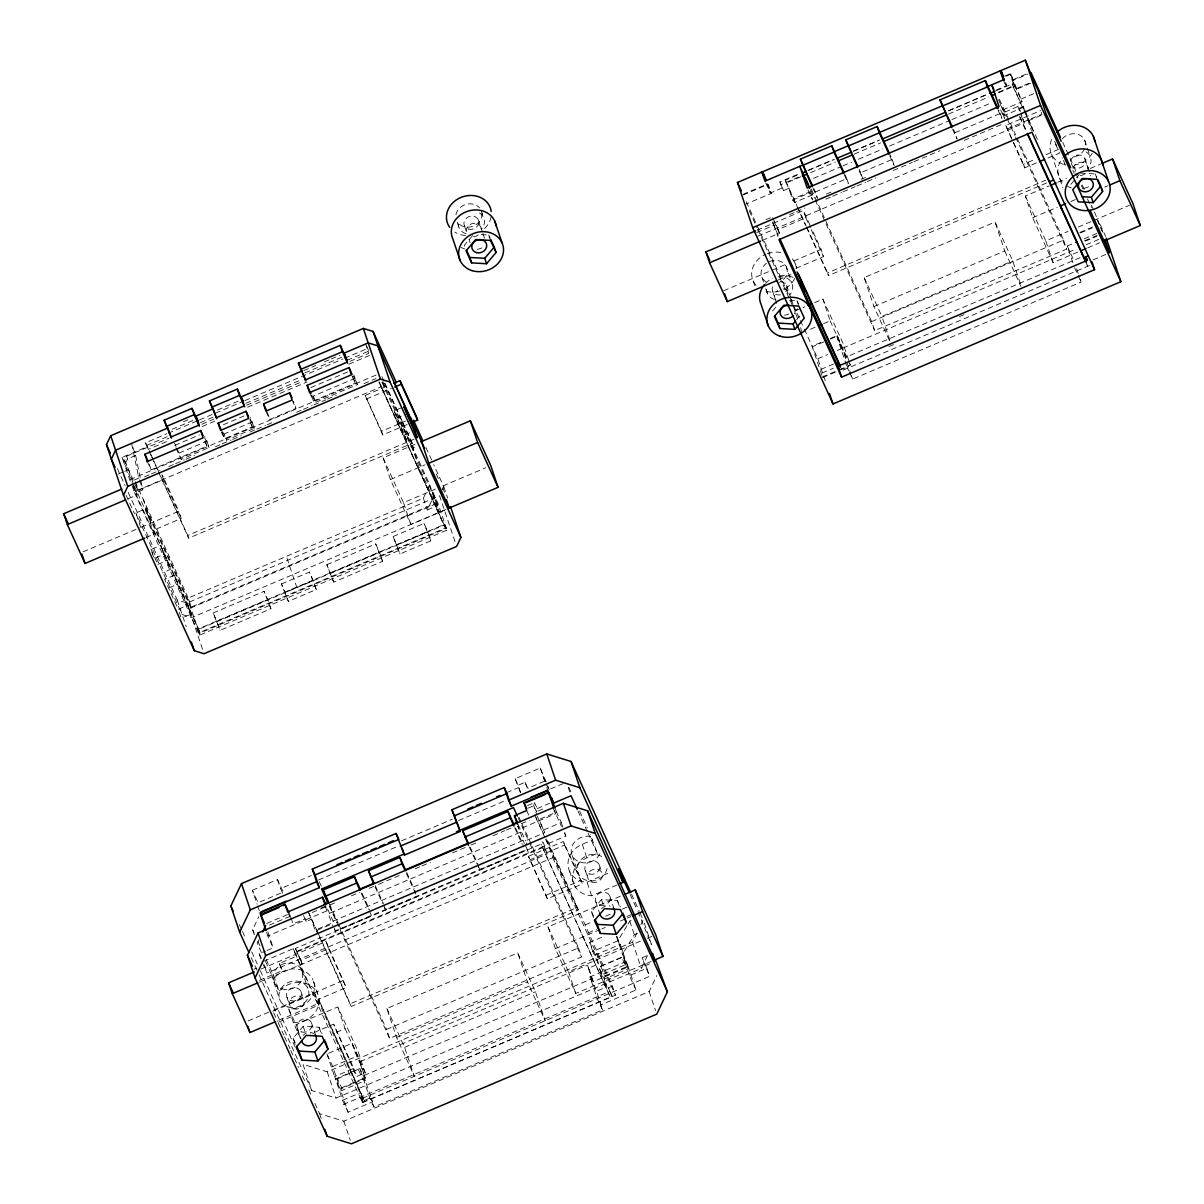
<?xml version="1.0" encoding="UTF-8"?>
<svg xmlns="http://www.w3.org/2000/svg" width="1204" height="1204" viewBox="0 0 1204 1204"><rect width="100%" height="100%" fill="white"/><g stroke="black" fill="none" stroke-linecap="round" stroke-linejoin="round"><path stroke-width="0.75" stroke-dasharray="5 3.75" d="M335.464 1078.95L337.587 1078.799L341.665 1087.754L340.913 1090.899L348.091 1112.24L372.518 1101.871L365.339 1080.53L359.891 1068.565L335.464 1078.95L342.643 1100.29L348.091 1112.24M527.518 805.581L534.501 802.616L533.733 805.762L536.683 814.506M534.501 802.616L537.225 808.591L536.457 811.737L533.733 805.762L528.15 808.125M601.022 966.902L605.115 975.872L604.348 979.018L606.966 986.798L596.492 991.238L601.067 1004.813L635.953 989.989L628.774 968.648L623.326 956.683L598.9 967.068L601.518 974.834L625.945 964.464L623.326 956.683L598.9 967.068L604.348 979.018L628.774 968.648L626.05 966.978L621.956 958.023M134.412 480.005L138.836 478.123L131.672 443.719L135.631 455.473L142.794 489.877L138.37 491.759L124.524 460.65L126.646 456.181L169.147 438.136M125.427 463.374L127.564 458.905L135.631 455.473M381.909 382.104L436.886 502.76L191.24 607.087L188.2 598.042L423.372 498.17L429.753 484.76L382.721 381.533M423.372 498.17L427.33 509.924L433.711 496.515L429.753 484.76M442.425 489.817L443.84 486.837L433.726 464.639M254.33 934.771L252.614 929.684L258.815 916.68M258.74 939.993L257.189 943.244L261.719 953.207M647.451 955.645L641.371 968.407L336.051 1098.078L311.806 1090.538L302.972 1064.306L327.232 1071.846L632.551 942.175L637.097 932.603M640.904 924.612L643.177 919.826L652.011 946.058M314.906 1103.406L319.587 1113.655L343.832 1121.18L649.152 991.524L656.752 975.556M616.99 936.426L628.187 966.887L593.286 981.696L588.726 968.136L598.493 963.983L592.774 951.431L617.893 940.76L627.028 925.635M627.931 924.115L629.752 921.09L632.747 919.826M628.187 966.887L622.468 954.336L634.327 934.665L637.322 933.401M472.57 235.563L464.292 245.375L465.195 248.099M772.577 311.023L777.302 305.41M796.581 319.737L800.133 315.538M295.146 1044.289L293.129 1038.254L303.167 1026.335L319.06 1027.238L321.98 1033.649M1070.898 184.317L1079.19 174.49M593.467 917.553L591.45 911.533L601.488 899.614L617.381 900.517L620.301 906.928M337.587 1078.799L359.891 1068.565L369.809 1098.063L373.902 1107.018L602.436 1009.96L599.697 1001.818L601.067 1004.813M617.035 884.955L591.615 895.761A22.771 19.685 -18.6 0 1 572.668 879.733A22.771 19.685 -18.6 0 1 586.83 857.85L597.304 853.41L590.411 834.748M183.309 421.776L188.471 419.594M303.799 370.606L315.839 365.489M324.448 361.847L329.61 359.65M331.341 358.912L339.949 355.255M172.127 429.271L193.468 420.211M217.488 410.007L238.828 400.947M304.853 372.909L341.695 357.257M1005.039 75.957L1010.623 73.579L1022.045 101.738L1002.842 109.88L1004.678 115.313L1023.867 107.156L1033.092 130.935M1006.002 76.258L1010.186 74.482L1012.91 80.457L1027.764 74.151M151.057 455.639L145.549 442.816L166.709 433.816M168.048 433.259L197.877 420.587M199.473 419.91L243.238 401.323M244.939 400.601L342.884 359.003M344.615 358.265L367.235 348.663M146.452 445.525L170.878 435.156M200.376 422.619L213.063 417.231M245.857 403.31L301.828 379.546M347.083 360.312L368.153 351.372M130.137 480.998L122.191 457.369L147.309 446.699L148.227 449.408L169.388 440.423M201.851 424.244L213.891 419.127M246.594 405.236L301.677 381.849M349.867 361.381L368.8 353.344L365.76 344.299M742.898 194.356L767.324 183.986L770.364 193.031L782.585 187.839L779.876 181.924L799.321 173.662M1013.332 79.569L1027.614 73.504M743.169 194.958L768.287 184.287L771.343 193.332L746.209 204.003M202.152 426.502L216.419 420.452M247.618 407.193L306.99 381.984M348.859 364.195L370.14 355.165M995.994 90.134L1006.679 85.589L1004.151 78.064M808.787 170.005L832.987 159.726M853.741 150.906L879.672 139.905M948.827 110.527L986.859 94.379M800.765 176.807L786.272 182.963L785.354 180.239L799.847 174.083M807.944 170.652L834.387 159.425M853.305 151.388L878.107 140.853M948.466 110.964L988.063 94.153M996.671 90.496L1013.241 83.527L1010.186 74.482M794.715 202.407L793.496 198.795L810.939 191.391L812.158 195.003L794.715 202.407L792.683 200.09L788.725 188.336L783.488 190.563L780.794 184.633L803.474 175.001M998.583 92.136L1014.566 85.349L1022.045 101.738M810.518 172.669L835.305 162.134M854.223 154.097L880.666 142.87M948.466 114.079L988.785 96.952M998.583 92.783L1013.076 86.628L1012.158 83.919L1023.671 109.188M174.776 445.375L199.412 434.915M223.432 424.711L244.773 415.651M310.798 387.598L347.64 371.961M1016.387 88.614L1030.654 82.549M1013.241 83.527L1015.95 89.502L1030.805 83.196M813.558 178.312L841.22 166.573M842.95 165.836L851.589 162.164M858.512 159.229L882.713 148.95M889.636 146L950.137 120.31M951.867 119.572L991.644 102.686M118.142 474.06L124.117 471.532M124.644 471.306L128.602 469.62L124.524 460.65M206.968 441.221L209.09 447.557L181.187 459.416L179.05 453.08L206.968 441.221L204.74 436.345M252.328 421.957L224.411 433.816L226.548 440.152L254.45 428.293L250.101 417.066M355.255 378.252L313.386 396.026L315.523 402.362L357.392 384.573L353.78 374.986M1021.127 99.014L1033.815 93.626M147.309 461.523L151.132 469.891L206.953 446.172L204.514 438.948M221.355 432.07L224.411 438.768L252.313 426.908L249.89 419.669M265.949 411.136L269.771 419.504L295.928 408.397L293.505 401.158M309.563 392.609L313.386 400.977L355.255 383.203L352.817 375.964M376.115 375.046L130.468 479.373L131.281 481.796M792.683 200.09L810.126 192.685L812.158 195.003M144.54 476.829L149.717 474.617M151.448 473.894L160.087 470.222M168.726 466.55L173.903 464.353M175.633 463.615L184.272 459.943M185.988 459.221L194.627 455.548M215.365 446.744L220.543 444.547M222.273 443.809L230.912 440.137M232.643 439.4L241.282 435.743M249.92 432.07L255.097 429.873M256.828 429.136L265.467 425.463M267.198 424.726L272.375 422.529M296.56 412.265L301.737 410.052M303.468 409.33L312.107 405.658M313.838 404.92L325.923 399.788M327.654 399.051L336.292 395.379M363.939 383.64L376.024 378.507M813.016 188.471L817.516 198.329L815.379 191.993L846.788 178.659L844.561 173.767M862.877 179.065L860.74 172.729L892.149 159.395L889.922 154.503M952.59 129.189L957.075 139.047L954.953 132.726L1000.313 113.462L998.823 110.196M1000.599 109.91L1004.482 118.413L1002.646 112.995L1017.997 106.464L1020.556 111.43M1019.442 108.134L1023.28 106.494L1023.867 107.156M765.94 219.73L770.695 217.698M826.395 194.055L831.588 191.842M860.98 179.366L866.158 177.154M199.533 635.155L197.712 629.722L444.743 524.809L446.579 530.242L199.533 635.155L134.171 491.714L381.216 386.785L379.847 382.721M128.286 498.697L137.136 494.949L135.917 491.337L163.563 479.583L161.125 472.359M789.493 214.568L794.685 212.371M796.416 211.633L805.07 207.961M825.824 199.142L831.016 196.929M832.747 196.207L841.4 192.535M843.116 191.797L855.231 186.65M856.962 185.913L865.616 182.24M867.347 181.503L875.985 177.831M893.293 170.486L912.316 162.405M914.047 161.667L939.993 150.65M964.223 140.371L1004.001 123.47M407.163 424.545L382.737 434.915L365.173 395.439L386.108 386.544L385.19 383.835M757.211 230.145L803.369 210.534L811.06 227.436M1036.313 162.931L1024.679 167.883L1005.761 125.412L1040.647 110.587M756.654 232.583L774.097 225.178L771.373 219.203M366.392 399.051L391.315 388.471M1006.98 129.024L1041.866 114.214L1041.054 111.791M1028.427 120.731L1041.114 115.343M757.873 236.21L1024.454 122.989L1021.112 113.086M762.358 240.364L779.379 233.14L778.16 229.512L805.807 217.773L803.369 210.534M140.718 527.397L135.841 512.919L146.301 508.464L191.24 607.087M394.114 410.85L407.449 442.003L394.114 410.85L402.256 407.388M396.552 418.089L406.32 413.935M83.106 551.853L139.513 527.894M141.214 527.171L178.824 511.203L162.66 475.731M382.737 434.915L381.517 431.303L405.552 421.084M379.185 381.788L445.405 528.089L199.759 632.416L153.615 530.181L181.262 518.442L178.824 511.203M723.634 290.766L786.874 263.902M793.722 260.997L821.068 249.394L811.827 229.121M1024.679 167.883L1023.46 164.256L1034.733 159.47M1045.945 154.714L1058.346 149.446L1054.508 140.988M145.985 537.556L154.834 533.793M1047.947 157.995L1059.565 153.058L1054.177 141.229M795.859 268.372L823.506 256.618L821.068 249.394M405.011 434.764L413.153 431.303M778.356 279.93L791.976 274.151M153.525 557.031L150.997 549.491L160.764 545.337L170.622 569.326L162.48 572.788M411.061 440.619L411.979 443.328L188.667 538.173L187.749 535.449L413.965 439.234M445.962 509.458L410.835 524.372L390.412 479.553L383.098 457.836L415.606 444.035M197.712 629.722L199.337 633.319L446.383 528.39L437.865 503.061L432.146 490.51L439.445 512.227L419.022 467.393L412.626 448.4L414.026 447.813L413.107 445.089L384.979 383.339M155.662 557.843L163.804 554.382L160.764 545.337M1046.637 182.948L828.487 275.596L827.569 272.887L1045.719 180.239M157.799 564.435L167.567 560.281M1077.7 252.103L1053.079 262.562L1032.656 217.728L1025.341 196.026L1049.286 185.852M1057.849 182.225L1066.398 178.598M1090.342 168.425L1100.606 164.06M889.32 340.326L873.923 306.538L864.186 277.597L995.031 222.033L1012.73 260.877L1021.323 286.417M390.412 479.553L425.102 464.819M794.956 310.993L804.814 306.809M814.656 302.625L822.874 299.134L843.026 343.366L850.325 365.068L840.482 369.252M174.384 575.226L164.617 579.38L178.222 609.254L188.005 605.115L174.384 575.226L177.424 584.271L191.045 614.16L182.903 617.607M1032.656 217.728L1057.278 207.269M1070.732 201.565L1077.52 198.675M1104.625 187.162L1108.026 185.732M169.282 587.733L177.424 584.271M810.473 329.219L815.409 327.127M823.611 323.635L830.173 320.851L822.874 299.134M410.835 524.372L403.521 502.67L436.029 488.869M442.861 485.964L485.633 467.799M873.923 306.538L1004.768 250.974L995.031 222.033M128.241 492.466L177.259 600.059L186.966 603.069L439.595 495.777L455.473 542.989M1053.079 262.562L1045.764 240.845L1068.008 231.409M1078.272 227.044L1091.953 221.235M1093.668 220.513L1129.578 205.252M199.337 633.319L190.819 607.99L437.865 503.061M889.906 340.28L881.885 316.456L1012.73 260.877M821.85 375.227L812.068 346.18L822.121 341.906M830.489 338.354L837.186 335.51L845.961 357.106L1084.277 255.895M1079.837 232.447L1093.232 226.758M427.33 509.924L437.804 505.484L436.886 502.76M823.732 341.936L812.339 346.767L817.787 358.732L825.402 381.337M830.248 339.167L836.765 336.398L842.213 348.347L850.837 373.977M1063.568 240.078L1066.609 249.123L874.706 330.618L871.651 321.573L1063.568 240.078L1016.387 136.534M1080.665 232.808L1092.058 227.977M444.457 510.255L191.842 617.532L182.135 614.522L135.841 512.919M1072.884 262.683L1067.271 245.992L1077.73 241.537M1084.247 238.783L1097.28 233.245M845.961 357.106L840.241 344.555L843.026 343.366M1084.548 240.785L1097.958 235.096M1085.346 241.161L1096.739 236.33M213.228 612.941L264.037 591.36L267.86 599.727L270.9 608.772L220.076 630.354L213.228 612.941L220.076 630.354M281.495 583.955L309.398 572.096L313.221 580.463L316.261 589.508L288.343 601.368L281.495 583.955L288.343 601.368M326.856 564.691L375.708 543.937L379.516 552.305L382.556 561.35L333.704 582.104L326.856 564.691L333.704 582.104M393.151 536.532L423.974 523.439L427.781 531.807L430.836 540.852L399.999 553.945L393.151 536.532L399.999 553.945M817.787 358.732L827.554 354.578M837.322 350.424L842.213 348.347M842.905 348.061L1075.368 249.333M1086.113 244.773L1099.147 239.235M1087.769 247.828L1099.628 242.787M199.759 632.416L198.555 628.804L444.201 524.477M217.036 621.309L267.86 599.727M285.303 592.323L313.221 580.463M330.664 573.059L379.516 552.305M396.959 544.9L427.781 531.807M820.872 369.387L833.559 363.999M822.091 372.999L833.198 368.289M888.898 346.556L894.06 344.359M959.392 316.622L964.554 314.425M1093.097 259.838L1106.19 254.27M822.422 376.927L838.842 369.959M822.693 377.529L838.977 370.606M840.603 369.914L847.119 367.16L836.765 336.398M1089.394 265.542L842.002 370.606L841.205 368.198M849.452 372.277L852.567 379.109L1081.117 282.037L1078.859 275.37M252.388 890.253L277.507 879.582L283.211 892.089L258.092 902.759L252.388 890.253L257.069 904.174M520.429 792.638L515.131 778.672L540.25 768.001L547.504 785.068M520.67 792.774L518.126 785.234L525.11 782.284L527.834 788.259L545.969 780.553M282.699 893.323L280.562 888.627L311.339 875.564M506.658 792.608L518.171 787.717M401.549 840.813L452.298 819.262M318.518 880.004L398.042 846.231M458.558 820.526L505.244 800.705M550.604 788.921L564.887 782.856M266.776 923.393L287.711 914.498L290.435 916.154L267.649 925.846M537.225 808.591L549.626 803.324M538.053 811.06L545.969 807.688M321.408 907.921L326.164 905.905L333.628 922.294L316.185 929.699L317.404 933.326M312.182 912.497L326.69 906.341M329.911 904.972L334.862 902.865M351.387 895.851L359.65 892.33M369.056 888.341L373.722 886.37M378.568 884.308L401.715 874.48M415.154 868.761L420.241 866.609M421.942 865.887L430.43 862.275M452.493 852.899L466.083 847.134M471.155 844.982L476.197 842.845M492.993 835.711L504.762 830.715M506.432 829.992L511.474 827.855M521.272 823.702L529.324 820.27M554.954 807.432L556.519 812.098L539.076 819.518L544.735 832.641L525.546 840.783L526.916 844.862M267.002 950.513L273.203 947.879L267.785 935.975L327.097 910.781L325.381 905.694M303.483 915.537L306.192 921.466L311.415 919.239L315.373 931.008L332.831 923.588M520.354 832.25L523.093 840.377L331.19 921.918L328.451 913.776L520.354 832.25L517.645 826.29M543.817 829.917L561.26 822.513L556.519 812.098M260.892 958.685L259.236 953.809L265.452 951.175M263.631 961.244L293.385 948.617L299.841 965.126L362.464 1102.593L615.44 995.166L612.4 986.121L546.556 838.059M525.14 844.847L527.171 849.317L335.254 930.827L332.545 924.883M383.323 905.032L385.566 909.968L416.975 896.634L414.838 890.298M469.289 846.954L479.779 869.965L525.14 850.686L522.897 845.765M259.522 982.118L302.069 964.043L295.401 948.466L541.048 844.139L610.353 997.183L541.048 844.139M548.392 843.492L565.835 836.088L564.119 831.001M253.818 969.31L256.798 968.046M278.515 1022.196L318.699 1005.129L294.604 952.229L543.741 846.427L542.221 841.897M296.62 952.078L542.267 847.766M261.102 969.024L326.058 941.438L346.195 987.536L318.548 999.275L364.707 1101.509L318.548 999.275M528.451 856.315L563.352 841.491L581.05 880.35L582.269 883.962L547.368 898.786L528.451 856.315L547.368 898.786M259.402 980.372L282.203 970.695L279.343 963.486L296.786 956.081M529.67 859.927L564.571 845.118L563.352 841.491M261.99 961.951L267.017 972.998L547.143 853.892L542.703 840.678M302.069 964.043L300.849 960.416L328.496 948.677L326.058 941.438M591.615 895.761L587.04 882.186A22.771 19.685 -18.6 0 1 568.092 866.158A22.771 19.685 -18.6 0 1 582.269 844.275L592.729 839.835M299.841 965.126L552.802 857.684L545.984 837.397M248.039 1020.947L271.969 1010.788M273.684 1010.051L343.757 980.297M272.872 1011.149L314.756 993.36L360.086 1092.886L362.825 1101.028L369.809 1098.063M546.149 895.159L581.05 880.35M587.04 882.186L610.172 872.343M278.922 1020.239L319.767 1002.887M293.279 1022.452A22.771 19.685 -18.6 0 0 317.6 993.586L313.04 980.026A22.771 19.685 -18.6 0 1 288.704 1008.892L293.279 1022.452L300.488 1038.284L295.913 1024.709L337.797 1006.935L357.949 1051.167L365.248 1072.869L356.519 1076.572L333.628 1024.198L310.436 1034.055M577.077 907.47L577.98 910.179L351.177 1006.499L350.274 1003.79L577.077 907.47L546.375 840.091M651.138 961.454L575.768 993.466L555.345 948.647L548.046 926.929L621.595 895.701M386.875 1008.5L404.574 1047.36L414.327 1076.301L396.628 1037.457L386.875 1008.5L517.735 952.936L535.434 991.78L545.171 1020.736L527.472 981.877L517.735 952.936M585.415 924.762L592.142 921.903M605.582 916.199L610.624 914.062M622.378 909.08L629.105 906.221M336.367 1032.34L345.096 1028.637L337.797 1006.935M588.154 932.904L596.552 929.337M626.802 916.5L633.53 913.655M555.345 948.647L600.209 929.593M601.91 928.871L605.296 927.426M620.542 920.955L625.628 918.787M627.329 918.065L630.715 916.635M328.662 1053.259L352.11 1043.296L357.829 1055.848L365.444 1078.468L340.311 1089.138L332.71 1066.518L327.699 1055.532M592.774 951.431L589.734 942.386L604.799 935.975M578.492 947.879L581.532 956.924L389.614 1038.42L386.574 1029.375L578.492 947.879L532.078 846.021M360.869 1064.893L355.15 1052.341L357.949 1051.167M396.628 1037.457L527.472 981.877M332.71 1066.518L357.829 1055.848M598.493 963.983L595.453 954.938L620.572 944.267M575.768 993.466L568.469 971.763L640.302 941.242M647.15 938.337L652.282 936.17M588.726 968.136L587.356 965.141L359.514 1061.913L365.444 1078.468M358.521 1069.904L362.6 1078.859L365.339 1080.53L340.913 1090.899L334.592 1076.587L353.78 1068.43L333.628 1024.198M404.574 1047.36L535.434 991.78M602.436 1009.96L597.274 998.598L589.96 976.895L624.861 962.071L625.945 964.464M364.075 1075.473L591.932 978.717L587.356 965.141M612.4 986.121L608.562 987.747L612.099 996.445L362.961 1102.247L361.742 1098.635L649.603 976.369L642.108 957.782L646.593 955.871M341.665 1087.754L362.6 1078.859M605.115 975.872L626.05 966.978M644.847 965.924L652.327 962.749M635.953 989.989L629.421 975.646L646.864 968.242L642.108 957.782M342.643 1100.29L360.086 1092.886M343.2 1104.58L609.781 991.359L608.562 987.747M1080.364 173.09L1095.324 173.948L1096.709 176.973M481.224 234.584L488.719 235.006L490.088 238.031M789.508 300.217L796.988 300.654L798.372 303.664M1002.646 112.995L1004.678 115.313M1062.786 142.388L1077.49 174.655M1082.14 184.859L1084.458 189.946M1091.426 205.237L1093.744 210.324M1094.511 212.024L1102.744 232.056M1100.2 224.516L1105.648 236.466M1071.244 163.323L1075.112 171.811M1075.894 173.511L1078.212 178.613M1081.312 185.401L1082.863 188.802M1087.498 198.991L1091.366 207.479M1096.784 219.369L1102.202 231.258M1024.438 110.873L1037.487 139.498M1013.076 86.628L1025.176 113.191M1026.696 116.517L1033.619 131.718M1021.052 115.509L1024.454 122.989M1005.325 82.609L1006.679 85.589M1003.263 79.915L1006.258 86.492L1005.235 83.467M1019.893 116.607L1026.801 131.763M1019.577 116.848L1026.485 132.019M1086.098 262.863L1087.648 266.28L1086.444 262.668M1067.271 245.992L1073.802 260.335M999.38 99.195L1015.619 134.833M998.552 99.751L1006.288 116.728M1007.056 118.413L1014.791 135.39M1015.574 137.09L1066.609 249.123M1000.614 104.974L1002.842 109.88M1074.57 267.694L1077.475 274.076M1078.212 275.671L1081.117 282.037M1005.761 125.412L1012.684 140.612M1013.452 142.298L1023.46 164.256M997.95 109.925L1001.698 118.142M1025.341 196.026L1045.764 240.845M953.463 129.46L954.953 132.726M1004.768 250.974L1020.932 286.447M889.786 155.858L894.271 165.731M859.25 169.478L860.74 172.729M859.129 170.848L862.124 177.424M844.425 175.122L848.158 183.354M864.186 277.597L881.885 316.456M813.889 188.742L815.379 191.993M811.33 189.178L871.651 321.573M810.503 189.735L814.371 198.224M815.153 199.924L874.706 330.618M807.914 189.72L812.565 199.924L810.126 192.685M805.807 217.773L810.412 227.902M811.195 229.603L823.506 256.618M785.354 180.239L796.867 205.508M797.635 207.193L806.078 225.72M806.846 227.405L827.569 272.887M786.031 182.406L805.461 225.073M806.229 226.758L828.487 275.596M830.173 320.851L850.325 365.068M767.068 183.956L771.343 193.332M765.714 182.827L770.364 193.031M847.119 367.16L848.669 370.576M772.712 217.563L778.16 229.512M773.931 221.175L779.379 233.14M772.592 222.815L778.401 235.578M746.269 201.745L756.323 223.824M757.09 225.524L788.816 295.146M789.598 296.846L791.916 301.948M793.466 305.349L799.667 318.955M800.434 320.655L803.535 327.458M804.317 329.159L812.068 346.18M749.309 210.79L757.045 227.782M757.813 229.482L793.406 307.592M631.543 894.286L639.309 911.308M640.077 913.023L642.409 918.125M630.113 894.452L637.112 909.818M637.894 911.533L651.289 944.478M425.945 447.557L432.958 462.923M436.299 474.06L438.632 479.162M442.515 487.68L444.833 492.797M381.909 376.611L384.211 381.653M384.558 383.128L414.026 447.813M568.785 787.265L571.102 792.352M579.606 811.014L587.326 827.961M366.528 345.984L368.845 351.071M382.42 382.089L385.927 390.758M412.626 448.4L401.052 422.995L402.271 426.622M577.98 811.014L587.251 831.362M588.034 833.063L597.304 853.41M433.711 496.515L437.804 505.484M444.743 524.809L446.383 528.39M381.216 386.785L446.579 530.242M378.869 382.059L445.405 528.089M543.305 777.047L548.302 788.018M617.893 940.76L623.612 953.312M365.173 395.439L381.517 431.303M552.922 807.749L561.47 826.501M564.375 832.882L565.835 836.088M430.836 540.852L423.974 523.439M353.645 376.355L357.392 384.573M352.2 376.506L355.255 383.203M564.571 845.118L582.269 883.962M591.45 911.533L594.37 917.945M383.098 457.836L403.521 502.67M537.27 816.252L544.735 832.641M534.862 814.822L543.305 833.349M535.765 817.546L544.855 837.457M545.608 839.128L577.98 910.179M552.802 857.684L615.44 995.166M515.131 778.672L518.126 785.234M589.734 942.386L595.453 954.938M543.741 846.427L547.143 853.892M609.781 991.359L612.099 996.445M526.66 810.518L528.691 815.003M600.435 972.456L606.966 986.798M518.939 817.17L521.257 822.257M522.024 823.957L531.31 844.335M591.932 978.717L593.286 981.696M518.111 817.727L528.932 841.491M529.715 843.191L581.532 956.924M589.96 976.895L596.492 991.238M518.081 824.409L525.546 840.783M523.093 840.377L524.447 843.357M515.583 828.066L523.003 844.365M514.65 827.675L522.145 844.124M312.528 395.785L315.523 402.362M382.556 561.35L375.708 543.937M548.046 926.929L568.469 971.763M292.12 400.029L295.928 408.397M470.222 847.33L477.642 863.629M249.965 418.435L254.45 428.293M250.026 421.897L252.313 426.908M316.261 589.508L309.398 572.096M222.8 431.935L226.548 440.152M406.666 872.373L414.101 888.672M406.485 873.622L416.975 896.634M204.605 437.699L209.09 447.557M204.665 441.161L206.953 446.172M270.9 608.772L264.037 591.36M174.595 443.298L176.085 446.564M176.822 448.189L179.05 453.08M175.934 447.903L181.187 459.416M375.272 885.708L383.429 903.632M375.076 886.957L382.571 903.391M362.058 893.263L369.477 909.562M361.125 892.886L368.62 909.321M369.357 910.961L371.615 915.898L340.205 929.232L337.963 924.296M163.563 479.583L181.262 518.442M145.549 442.816L150.154 452.915M150.921 454.6L153.224 459.657M153.977 461.343L187.749 535.449M151.824 457.309L157.965 470.794M158.732 472.48L188.667 538.173M319.286 881.704L321.603 886.791M329.339 903.768L338.068 922.896M338.625 924.13L386.574 1029.375M329.715 906.221L337.21 922.655M329.294 906.025L389.614 1038.42M135.149 481.615L188.2 598.042M122.191 457.369L131.883 481.735M190.819 607.99L145.609 508.765L154.127 534.094L136.428 495.25L132.455 483.421M134.246 485.784L151.177 522.942L143.261 499.419M132.019 482.789L135.917 491.337M153.615 530.181L198.555 628.804M325.05 906.296L328.451 913.776M133.238 486.416L137.136 494.949M163.804 554.382L170.622 569.326M117.345 468.567L125.126 485.633M126.089 495.296L134.547 513.882M150.997 549.491L157.047 562.765M328.496 948.677L346.195 987.536M308.058 911.142L317.269 931.354M318.037 933.04L350.274 1003.79M308.721 913.309L351.177 1006.499M345.096 1028.637L365.248 1072.869M288.885 912.752L290.435 916.154M288.418 913.731L291.503 920.533M372.518 1101.871L371.148 1098.891L373.902 1107.018M295.401 948.466L300.849 960.416M361.742 1098.635L362.825 1101.028M362.961 1102.247L360.643 1097.175L362.464 1102.593M279.343 963.486L282.203 970.695M252.614 929.684L254.134 932.995M257.912 941.302L260.184 946.284M266.234 959.573L274.557 977.829L279.117 991.404A22.771 19.685 -18.6 0 1 317.6 993.586M288.704 1008.892L295.913 1024.709M265.512 961.514L279.117 991.404M259.236 953.809L261.403 958.55M293.129 1038.254L295.311 1043.07M239.37 924.702L241.688 929.804M242.471 931.505L244.788 936.622M251.771 951.943L257.204 963.862M260.305 970.665L295.221 1047.284M251.29 957.737L258.273 973.073M259.056 974.773L311.806 1090.538M273.654 1012.85L277.552 1021.398M278.32 1023.114L283.768 1035.064M284.55 1036.779L289.998 1048.729M290.781 1050.445L298.562 1067.527M302.46 1076.075L304.793 1081.192M308.691 1089.74L311.023 1094.857M1084.684 140.191L1086.881 146.692M1087.423 148.333L1090.162 156.46M1095.324 173.948L1097.16 179.381M1084.939 158.687L1090.658 175.694M1063.553 160.328L1065.736 166.844A13.274 11.483 -18.6 0 1 1064.923 163.955M1051.543 154.262L1062.831 187.794M1023.28 106.494L1024.438 109.925M1025.01 111.641L1031.361 130.499M1076.617 268.688L1078.302 273.699M1010.623 73.579L1015.95 89.502M1017.997 106.464L1019.517 110.994M1000.313 113.462L1002.435 119.783M892.149 159.395L893.744 164.15M846.788 178.659L848.91 184.995M851.409 375.693L852.567 379.109M837.186 335.51L840.241 344.555M782.585 187.839L783.488 190.563M779.876 181.924L780.794 184.633M795.076 263.179L797.334 269.907M774.097 225.178L777.919 236.541M769.371 261.614A13.274 11.483 -18.6 0 1 786.347 266.882L791.826 283.166M796.988 300.654L798.824 306.072M786.603 285.393L790.682 297.508M791.224 299.134L792.864 304.025M792.924 304.958L798.327 321.017M800.585 327.684L802.27 332.695M772.637 291.323L776.715 303.438M761.921 277.266L763.577 282.142M765.759 288.659L767.399 293.535M753.207 280.968L755.465 287.681M481.118 210.294L483.541 217.533M488.719 235.006L490.54 240.439M478.319 219.745L482.398 231.875M482.939 233.501L484.58 238.377M464.353 225.675L466.791 232.914A7.585 6.562 -18.6 0 1 471.983 223.643A7.585 6.562 -18.6 0 1 481.224 228.64M468.988 239.43L470.087 242.681M457.174 222.108L459.13 227.902M646.864 968.242L649.603 976.369M629.752 921.09L634.327 934.665M632.551 942.175L641.371 968.407M649.152 991.524L655.593 1010.653M617.381 900.517L619.925 908.057M599.246 864.683L601.985 872.825M609.751 895.896L614.311 909.471M568.183 787.265L569.883 792.367M616.373 936.23L622.468 954.336M624.861 962.071L629.421 975.646M601.488 899.614L603.52 905.634M582.269 844.275L586.83 857.85M585.279 870.597L588.019 878.739M595.784 901.826L600.36 915.401M561.26 822.513L563.547 829.3M572.216 855.472L578.311 873.562M548.001 786.573L549.024 789.598M540.25 768.001L546.149 785.52M546.721 787.22L547.865 790.607M554.442 810.157L555.646 813.723L518.999 829.285L517.87 825.884M443.84 486.837L447.632 498.095M569.507 871.109L574.067 884.669M603.686 981.606L604.905 985.233M583.263 936.787L584.482 940.399M525.11 782.284L527.141 788.304M401.534 419.699L402.452 422.408M527.171 849.317L528.39 852.944M478.71 866.79L479.779 869.965M311.43 395.198L313.386 400.977M267.333 412.265L269.771 419.504M286.973 558.159L297.93 590.728M384.497 906.808L385.566 909.968M221.972 431.529L224.411 438.768M334.291 927.938L336.473 934.439M352.11 1043.296L355.15 1052.341M306.192 921.466L305.274 918.757L293.054 923.935L290.962 917.719M353.78 1068.43L356.519 1076.572M149.176 464.097L151.132 469.891M188.005 605.115L191.045 614.16M186.966 603.069L202.859 650.28M277.507 879.582L280.562 888.627M314.756 993.36L318.699 1005.129M139.393 479.809L142.794 489.877M177.259 600.059L186.199 626.592M301.798 970.319L307.878 988.409M293.385 948.617L294.604 952.229M319.06 1027.238L321.092 1033.273M126.646 456.181L127.564 458.905M179.245 612.279L180.766 616.794M136.112 485.046L138.37 491.759M326.991 1053.967L334.592 1076.587M128.602 469.62L132.907 482.413M132.35 486.281L134.171 491.714M300.91 991.374L303.649 999.516M311.43 1022.632L315.418 1034.507M327.232 1071.846L336.051 1098.078M343.832 1121.18L350.274 1140.323M303.167 1026.335L305.711 1033.875M267.815 931.866L273.203 947.879M257.656 905.905L259.417 911.127M266.581 932.423L267.785 935.975M286.943 997.303L289.682 1005.445M297.463 1028.562L300.895 1038.736M319.587 1113.655L321.333 1118.877M273.88 982.178L279.975 1000.268M264.278 964.871L267.017 972.998M794.52 308.916A7.585 6.562 -18.6 0 1 794.399 314.003M776.023 300.007A7.585 6.562 -18.6 0 1 777.618 290.585M783.187 288.93A7.585 6.562 -18.6 0 1 789.493 294.273M797.62 308.751A22.771 19.685 -18.6 0 1 795.362 310.617M788.846 314.063A22.771 19.685 -18.6 0 1 784.526 315.207M765.458 283.452A22.771 19.685 -18.6 0 1 772.532 278.274M779.575 275.972A22.771 19.685 -18.6 0 1 796.1 278.922M1072.99 168.47A7.585 6.562 -18.6 0 1 1081.523 162.239A7.585 6.562 -18.6 0 1 1087.799 169.312M1084.819 173.903A7.585 6.562 -18.6 0 1 1079.266 175.543M1074.359 173.301A7.585 6.562 -18.6 0 1 1072.945 170.2M1088.566 186.816A22.771 19.685 -18.6 0 1 1082.863 188.516M1071.364 187.854A22.771 19.685 -18.6 0 1 1066.338 185.551M1062.274 182.12A22.771 19.685 -18.6 0 1 1062.846 157.799M794.715 278.47A22.771 19.685 -18.6 0 1 783.654 289.381M779.5 291.007A22.771 19.685 -18.6 0 1 765.112 291.037M756.037 285.303A22.771 19.685 -18.6 0 1 765.97 254.149M767.354 253.608A22.771 19.685 -18.6 0 1 783.172 253.111M792.247 258.845A22.771 19.685 -18.6 0 1 796.476 268.131M780.749 281.691A7.585 6.562 -18.6 0 1 785.459 292.045M780.448 294.89A7.585 6.562 -18.6 0 1 772.757 286.221M786.347 266.882A13.274 11.483 -18.6 0 1 778.913 282.534M765.94 281.796A13.274 11.483 -18.6 0 1 766.376 263.315M778.175 276.905A13.274 11.483 -18.6 0 1 791.103 281.841A13.274 11.483 -18.6 0 1 789.854 294.814M774.353 299.42A13.274 11.483 -18.6 0 1 766.662 287.621M1092.194 153.39A22.771 19.685 -18.6 0 1 1074.946 164.993M1063.448 164.331A22.771 19.685 -18.6 0 1 1051.89 138.972M1070.552 161.231A7.585 6.562 -18.6 0 1 1080.349 155.165A7.585 6.562 -18.6 0 1 1084.533 164.331A7.585 6.562 -18.6 0 1 1073.276 167.205M1062.244 138.911A13.274 11.483 -18.6 0 1 1077.746 134.306A13.274 11.483 -18.6 0 1 1085.436 146.105M1084.473 149.1A13.274 11.483 -18.6 0 1 1070.491 157.017M1086.143 151.93A13.274 11.483 -18.6 0 1 1088.19 168.124M601.488 908.734A7.585 6.562 -18.6 0 1 610.338 906.115M303.167 1035.47A7.585 6.562 -18.6 0 1 306.283 1033.182M310.135 1032.505A7.585 6.562 -18.6 0 1 313.687 1033.604M274.557 977.829A22.771 19.685 -18.6 0 1 313.04 980.026M599.893 853.817A15.185 13.124 -18.6 0 1 580.162 862.199A15.185 13.124 -18.6 0 1 572.457 845.283A15.185 13.124 -18.6 0 1 592.187 836.9M607.072 868.49A15.185 13.124 -18.6 0 1 587.462 880.606A15.185 13.124 -18.6 0 1 579.124 862.29A15.185 13.124 -18.6 0 1 601.624 856.526M478.214 234.961A7.585 6.562 -18.6 0 1 472.645 236.601M481.946 247.873A22.771 19.685 -18.6 0 1 476.242 249.574M464.744 248.912A22.771 19.685 -18.6 0 1 461.298 247.512M491.112 216.735A22.771 19.685 -18.6 0 1 484.459 228.64M465.512 235.457A22.771 19.685 -18.6 0 1 454.856 232.146M481.931 213.168A13.274 11.483 -18.6 0 1 473.669 225.931A13.274 11.483 -18.6 0 1 458.333 223.191M455.94 214.733A13.274 11.483 -18.6 0 1 465.767 204.424A13.274 11.483 -18.6 0 1 479.463 207.765M479.523 212.988A13.274 11.483 -18.6 0 1 481.57 229.181M466.068 233.772A13.274 11.483 -18.6 0 1 458.378 221.972M599.758 905.182A7.585 6.562 -18.6 0 0 610.217 897.552A7.585 6.562 -18.6 0 0 598.328 893.865A7.585 6.562 -18.6 0 0 599.758 905.182M301.436 1031.918A7.585 6.562 -18.6 0 0 311.896 1024.273A7.585 6.562 -18.6 0 0 300.007 1020.586A7.585 6.562 -18.6 0 0 301.436 1031.918M591.992 882.111A7.585 6.562 -18.6 0 0 602.452 874.465A7.585 6.562 -18.6 0 0 590.562 870.778A7.585 6.562 -18.6 0 0 591.992 882.111M589.253 873.969A7.585 6.562 -18.6 0 0 599.712 866.323A7.585 6.562 -18.6 0 0 587.823 862.636A7.585 6.562 -18.6 0 0 589.253 873.969M293.656 1008.801A7.585 6.562 -18.6 0 0 304.115 1001.171A7.585 6.562 -18.6 0 0 292.226 997.484A7.585 6.562 -18.6 0 0 293.656 1008.801M290.916 1000.659A7.585 6.562 -18.6 0 0 301.376 993.029A7.585 6.562 -18.6 0 0 289.487 989.342A7.585 6.562 -18.6 0 0 290.916 1000.659M281.826 988.89A15.185 13.124 -18.6 0 0 302.731 973.615A15.185 13.124 -18.6 0 0 278.967 966.24A15.185 13.124 -18.6 0 0 281.826 988.89M287.906 1006.98A15.185 13.124 -18.6 0 0 308.826 991.705A15.185 13.124 -18.6 0 0 285.047 984.33A15.185 13.124 -18.6 0 0 287.906 1006.98M468.326 229.031A7.585 6.562 -18.6 0 0 478.786 221.401A7.585 6.562 -18.6 0 0 466.896 217.713A7.585 6.562 -18.6 0 0 468.326 229.031"/><path stroke-width="1.5" d="M450.462 506.478L460.891 537.496L456.632 546.435L204.018 653.727L194.311 650.702L123.5 495.311L106.464 444.652L110.708 435.713L363.337 328.421L373.044 331.431L396.387 382.661M123.5 495.311L127.759 486.371L380.389 379.079L390.081 382.089L460.891 537.496M248.972 952.635L239.656 932.212L230.837 905.965L241.462 883.616L546.782 753.96L571.042 761.485L630.776 892.585M239.656 932.212L250.297 909.848L316.592 881.689L312.333 869.032L396.071 833.469L398.795 839.444L315.057 875.007L312.333 869.032M655.458 959.663L667.392 991.78L656.767 1014.129L351.448 1143.8L327.187 1136.26L255.052 977.934L247.437 955.314L258.077 932.965L563.382 803.294L587.642 810.834L655.307 961.469L652.568 953.327M262.607 931.866L265.693 925.364M255.052 977.934L265.693 955.57L570.997 825.914L595.258 833.439L667.392 991.78M466.354 249.905L469.786 257.46L484.76 258.303L494.212 247.091L490.781 239.536M496.048 252.509L490.54 240.439L475.58 239.581L466.114 250.808L471.622 262.878L486.582 263.736L496.048 252.509L494.212 247.091M774.639 315.553L778.07 323.093L793.03 323.951L795.408 321.152M794.866 329.384L804.317 318.157L798.824 306.072L783.864 305.229L774.398 316.441L779.906 328.526L794.866 329.384L793.03 323.951M296.771 1046.276L298.968 1051.077L314.861 1051.98L324.899 1040.06M327.94 1049.105L322.1 1036.283L306.207 1035.38L296.169 1047.299L302.008 1060.122L317.901 1061.025L327.94 1049.105L325.411 1041.58M1082.02 196.719L1091.366 197.245L1100.832 186.018L1098.078 179.983M1102.653 191.451L1097.16 179.381L1082.185 178.523L1072.734 189.75L1078.227 201.82L1093.202 202.678L1102.653 191.451L1101.284 187.388M595.092 919.54L597.289 924.356L613.182 925.259L623.221 913.339M626.261 922.384L620.421 909.562L604.528 908.659L594.49 920.578L600.329 933.401L616.222 934.304L626.261 922.384L623.732 914.844M283.647 905.589L285.017 904.249L288.885 912.752M547.098 793.707L548.452 792.367L554.954 807.432M620.015 883.676L623.01 882.412L618.435 868.836L629.331 892.751M171.45 438.045L164.075 420.211L191.993 408.352L198.795 423.296M216.81 418.781L209.436 400.947L237.354 389.088L243.479 402.542M305.786 380.991L298.411 363.156L340.28 345.367L347.083 360.312L344.133 353.118L368.213 342.899L377.905 345.909L412.039 422.469L410.444 417.728M1106.235 238.211L1120.879 281.691L833.002 403.957L752.696 227.676L737.465 182.451L761.891 172.082L765.774 180.585M765.639 180.826L762.599 171.781L1000.223 70.87L1003.218 77.447M1004.226 80.457L1000.915 70.569L1025.341 60.2L1034.101 81.797M166.197 426.547L194.115 414.688L191.993 408.352M211.558 407.283L239.476 395.424L237.354 389.088M300.533 369.493L342.418 351.703L340.28 345.367M812.264 186.816L800.404 159.124L831.798 145.789L843.808 172.142M857.624 167.552L845.765 139.86L877.159 126.525L889.169 152.878M951.837 127.549L939.978 99.842L985.339 80.578L998.086 108.571M167.928 427.962L115.584 450.191L111.325 459.13L115.117 467.423M168.831 430.671L170.968 437.007L198.886 425.147L195.846 416.102L213.289 408.698M302.264 370.907L241.206 396.838L244.246 405.883L216.329 417.743L214.192 411.407M803.519 164.737L764.946 181.127L761.891 172.082M834.507 151.584L848.293 145.729M879.281 132.56L942.988 105.516M986.046 87.23L1003.955 79.614M802.526 165.46L833.936 152.11L831.798 145.789M847.887 146.196L879.296 132.846L877.159 126.525M942.1 106.178L987.461 86.914L985.339 80.578M803.068 172.714L806.289 171.344M837.698 158.01L851.649 152.08M883.059 138.746L945.035 112.439M989.793 93.43L994.955 91.233M147.309 461.523L144.886 454.284L200.707 430.581L202.994 435.592M246.067 411.301L248.506 418.541L220.588 430.4L218.15 423.161L246.067 411.301L248.355 416.328M289.682 392.79L292.12 400.029L265.949 411.136L263.51 403.897L289.682 392.79L291.97 397.802M349.01 367.596L351.433 374.835L309.563 392.609L307.125 385.37L349.01 367.596L352.05 374.293M802.376 176.115L807.207 174.068L800.404 159.124M838.616 160.734L852.567 154.804L857.775 166.212M883.977 141.47L946.78 114.786L939.978 99.842M992.141 95.522L995.362 94.153M146.963 461.674L203.145 437.804L200.707 430.581M144.615 538.143L85.048 563.442L67.349 524.583L63.692 513.732L121.815 489.05M752.696 227.676L1040.557 105.425L1025.341 60.2M393.858 383.248L400.059 380.614L416.403 416.479L417.622 420.106L410.97 422.92M776.655 280.652L727.291 301.617L709.592 262.773L705.935 251.922L755.51 230.867M67.349 524.583L125.216 500.006M394.641 387.056L401.278 384.242L400.059 380.614M709.592 262.773L760.657 241.086M1039.624 161.532L1044.62 159.41M420.738 441.853L470.328 420.798L490.765 465.617L498.065 487.334L448.911 508.208M1050.099 181.488L1053.56 180.013M1051.002 185.13L1056.134 182.948M1102.322 163.338L1112.571 158.973L1133.009 203.807L1140.308 225.509L1103.03 241.357M428.489 463.374L477.642 442.5L470.328 420.798M808.095 305.41L811.376 304.01M1065.645 203.717L1060.573 205.884L1061.777 209.496M1109.712 185.01L1119.886 180.69L1112.571 158.973M818.69 325.727L821.971 324.327M1086.068 248.551L1080.996 250.703L1082.215 254.33M837.954 366.257L1087.092 260.455L1085.873 256.843L1088.431 255.76M1094.571 269.681L1031.933 132.214L778.973 239.656L841.596 377.123L1094.571 269.681L1091.877 261.644M396.071 833.469L404.424 855.096L460.244 831.392L451.906 809.75L504.25 787.536L506.282 792.006M336.969 864.668L342.102 862.485M345.518 861.041L350.635 858.858M354.066 857.414L359.183 855.231M362.6 853.786L367.732 851.604M371.148 850.159L376.28 847.977M379.696 846.517L384.828 844.35M388.245 842.89L393.362 840.723M467.829 809.088L472.901 806.936M476.272 805.506L481.344 803.354M496.53 796.897L499.916 795.468M506.974 793.511L454.63 815.74L454.329 814.837M400.345 846.126L456.166 822.422M577.213 809.314L571.027 795.754L553.584 803.158L547.865 790.607L511.233 806.168L508.509 800.193L555.616 780.192L579.861 787.717L623.01 882.412M286.251 901.134L261.133 911.804L262.276 915.19M530.874 797.304L547.368 790.291M314.756 874.104L319.316 887.679L260.004 912.873L264.474 923.137M517.299 824.198L514.439 815.71L526.66 810.518L524.041 802.752L548.452 792.367L553.855 808.381M404.544 853.802L321.558 889.049L327.744 902.624M456.421 831.768L513.476 807.538L517.344 816.026M262.713 914.483L278.816 907.635M526.148 802.586L545.487 794.384M360.553 889.967L354.503 876.693L323.093 890.027L328.225 902.94M373.586 883.676L368.454 870.763L399.863 857.429L405.914 870.703M468.537 845.298L462.667 830.76L508.028 811.481L514.078 824.77M325.246 903.196L322.522 897.221L287.636 912.03L285.017 904.249L260.591 914.634L265.979 930.632M325.23 896.363L356.625 883.029L354.503 876.693M370.591 877.099L401.986 863.765L399.863 857.429M464.804 837.081L510.165 817.817L508.028 811.481M324.162 904.309L327.383 902.94M360.387 888.913L374.354 882.999M405.748 869.649L467.724 843.342M512.483 824.334L517.645 822.136M275.52 1021.684L249.98 1032.52L232.282 993.676L228.625 982.825L254.27 971.929M232.282 993.676L257.822 982.84M625.011 894.241L635.276 889.876L655.698 934.71L662.998 956.427L654.524 960.024M632.416 915.913L642.575 911.594L635.276 889.876M1119.886 180.69L1140.308 225.509M1031.06 72.752L1060.468 137.301M1033.83 81.195L1061.191 141.244M1070.687 167.777L1045.885 113.311L1038.57 91.609M1090.087 210.324L1109.471 252.885L1104.971 239.521M1040.557 105.425L1120.879 281.691M1000.915 70.569L1003.639 76.544M1085.873 256.843L1087.408 260.23M1027.569 133.448L1086.444 262.668M1027.253 133.704L1085.316 261.163M993.782 89.292L991.75 84.807L999.049 106.509L807.147 188.02L799.832 166.302L809.449 188.11M987.461 86.914L997.198 108.285M947.518 116.427L951.973 126.194M879.296 132.846L889.034 154.217M845.765 139.86L851.815 153.134M833.936 152.11L843.673 173.481M807.959 175.694L812.414 185.476M809.735 188.035L805.626 178.237M762.599 171.781L766.15 179.607M798.177 273.474L840.016 365.279M797.078 271.984L840.467 367.205M838.27 366.031L836.735 362.645L841.596 377.123M779.951 238.979L839.489 369.658M737.465 182.451L741.348 190.954M705.935 251.922L709.788 260.365M477.642 442.5L498.065 487.334M642.575 911.594L662.998 956.427M401.278 384.242L417.622 420.106M413.499 420.241L422.845 440.724M410.684 417.833L424.651 448.505M394.491 382.992L410.82 418.857M342.418 351.703L347.655 363.217M524.041 802.752L526.765 808.727M514.439 815.71L517.163 821.685M510.165 817.817L513.897 826.034M298.411 363.156L300.684 368.138M307.125 385.37L310.948 393.738M462.667 830.76L467.965 842.379M451.906 809.75L460.244 831.392M263.51 403.897L266.566 410.594M241.884 398.328L243.238 401.323M239.476 395.424L244.713 406.922M209.436 400.947L213.966 410.91M218.15 423.161L221.205 429.858M401.986 863.765L404.98 870.326M195.846 416.102L197.877 420.587M194.115 414.688L199.352 426.186M164.075 420.211L168.605 430.174M368.454 870.763L373.752 882.381M356.625 883.029L359.62 889.59M144.886 454.284L147.926 460.981M322.386 888.492L328.391 901.645M316.592 881.689L319.316 887.679M106.464 444.652L110.347 453.186M63.692 513.732L68.312 523.86M230.837 905.965L233.155 911.082M247.437 955.314L252.404 966.195M228.625 982.825L233.245 992.954M1093.413 136.473L1108.628 181.714M1091.366 197.245L1093.202 202.678M1000.223 70.87L1003.263 79.915M829.496 393.512L833.002 403.957M778.07 323.093L779.906 328.526M768.423 326.194L761.124 304.477A22.771 19.685 -18.6 0 1 764.51 284.505M724.688 293.866L727.291 301.617M494.709 221.054L502.008 242.772M484.76 258.303L486.582 263.736M469.786 257.46L471.622 262.878M460.139 260.546L452.839 238.843A22.771 19.685 -18.6 0 1 468.401 211.016A22.771 19.685 -18.6 0 1 496.108 226.006M571.042 761.485L579.861 787.717M587.642 810.834L595.258 833.439M613.182 925.259L616.222 934.304M546.782 753.96L555.616 780.192M563.382 803.294L570.997 825.914M597.289 924.356L600.329 933.401M551.868 798.071L553.584 803.158M446.398 499.72L449.212 508.073L428.79 463.254L421.49 441.537M373.044 331.431L390.081 382.089M363.337 328.421L380.389 379.079M506.658 792.608L511.233 806.168M504.25 787.536L508.509 800.193M344.133 353.118L347.173 362.163L305.304 379.952L303.182 373.616M402.136 848.308L404.424 855.096M322.522 897.221L324.809 903.993M191.406 642.093L194.311 650.702M110.708 435.713L127.759 486.371M314.861 1051.98L317.901 1061.025M298.968 1051.077L302.008 1060.122M324.854 1129.307L327.187 1136.26M241.462 883.616L250.297 909.848M258.077 932.965L265.693 955.57M247.904 1026.32L249.98 1032.52M81.917 554.126L85.048 563.442M793.376 315.568A7.585 6.562 -18.6 0 1 780.553 314.831A7.585 6.562 -18.6 0 1 788.665 305.214M797.575 279.945A22.771 19.685 -18.6 0 1 804.392 291.639M1088.883 178.854A7.585 6.562 -18.6 0 1 1090.809 189.78A7.585 6.562 -18.6 0 1 1078.679 187.598A7.585 6.562 -18.6 0 1 1087.001 178.508M1064.833 155.722A22.771 19.685 -18.6 0 1 1088.055 149.552A22.771 19.685 -18.6 0 1 1102.729 164.948M1056.916 132.214A22.771 19.685 -18.6 0 1 1080.139 126.029A22.771 19.685 -18.6 0 1 1094.812 141.425M613.363 908.027A7.585 6.562 -18.6 0 1 610.052 918.411A7.585 6.562 -18.6 0 1 599.893 913.746M315.042 1034.748A7.585 6.562 -18.6 0 1 311.731 1045.132A7.585 6.562 -18.6 0 1 301.572 1040.482M449.709 227.345A22.771 19.685 -18.6 0 1 461.644 197.17A22.771 19.685 -18.6 0 1 491.232 211.528M414.778 430.611L403.882 406.696L417.216 437.85L414.778 430.611M780.327 336.262A22.771 19.685 -18.6 0 0 811.692 313.356A22.771 19.685 -18.6 0 0 776.053 302.279A22.771 19.685 -18.6 0 0 780.327 336.262M1078.664 209.571A22.771 19.685 -18.6 0 0 1110.028 186.65A22.771 19.685 -18.6 0 0 1074.389 175.573A22.771 19.685 -18.6 0 0 1078.664 209.571M472.043 270.629A22.771 19.685 -18.6 0 0 503.407 247.708A22.771 19.685 -18.6 0 0 467.769 236.646A22.771 19.685 -18.6 0 0 472.043 270.629M476.242 252.554A7.585 6.562 -18.6 0 0 486.702 244.909A7.585 6.562 -18.6 0 0 474.812 241.221A7.585 6.562 -18.6 0 0 476.242 252.554"/></g></svg>
